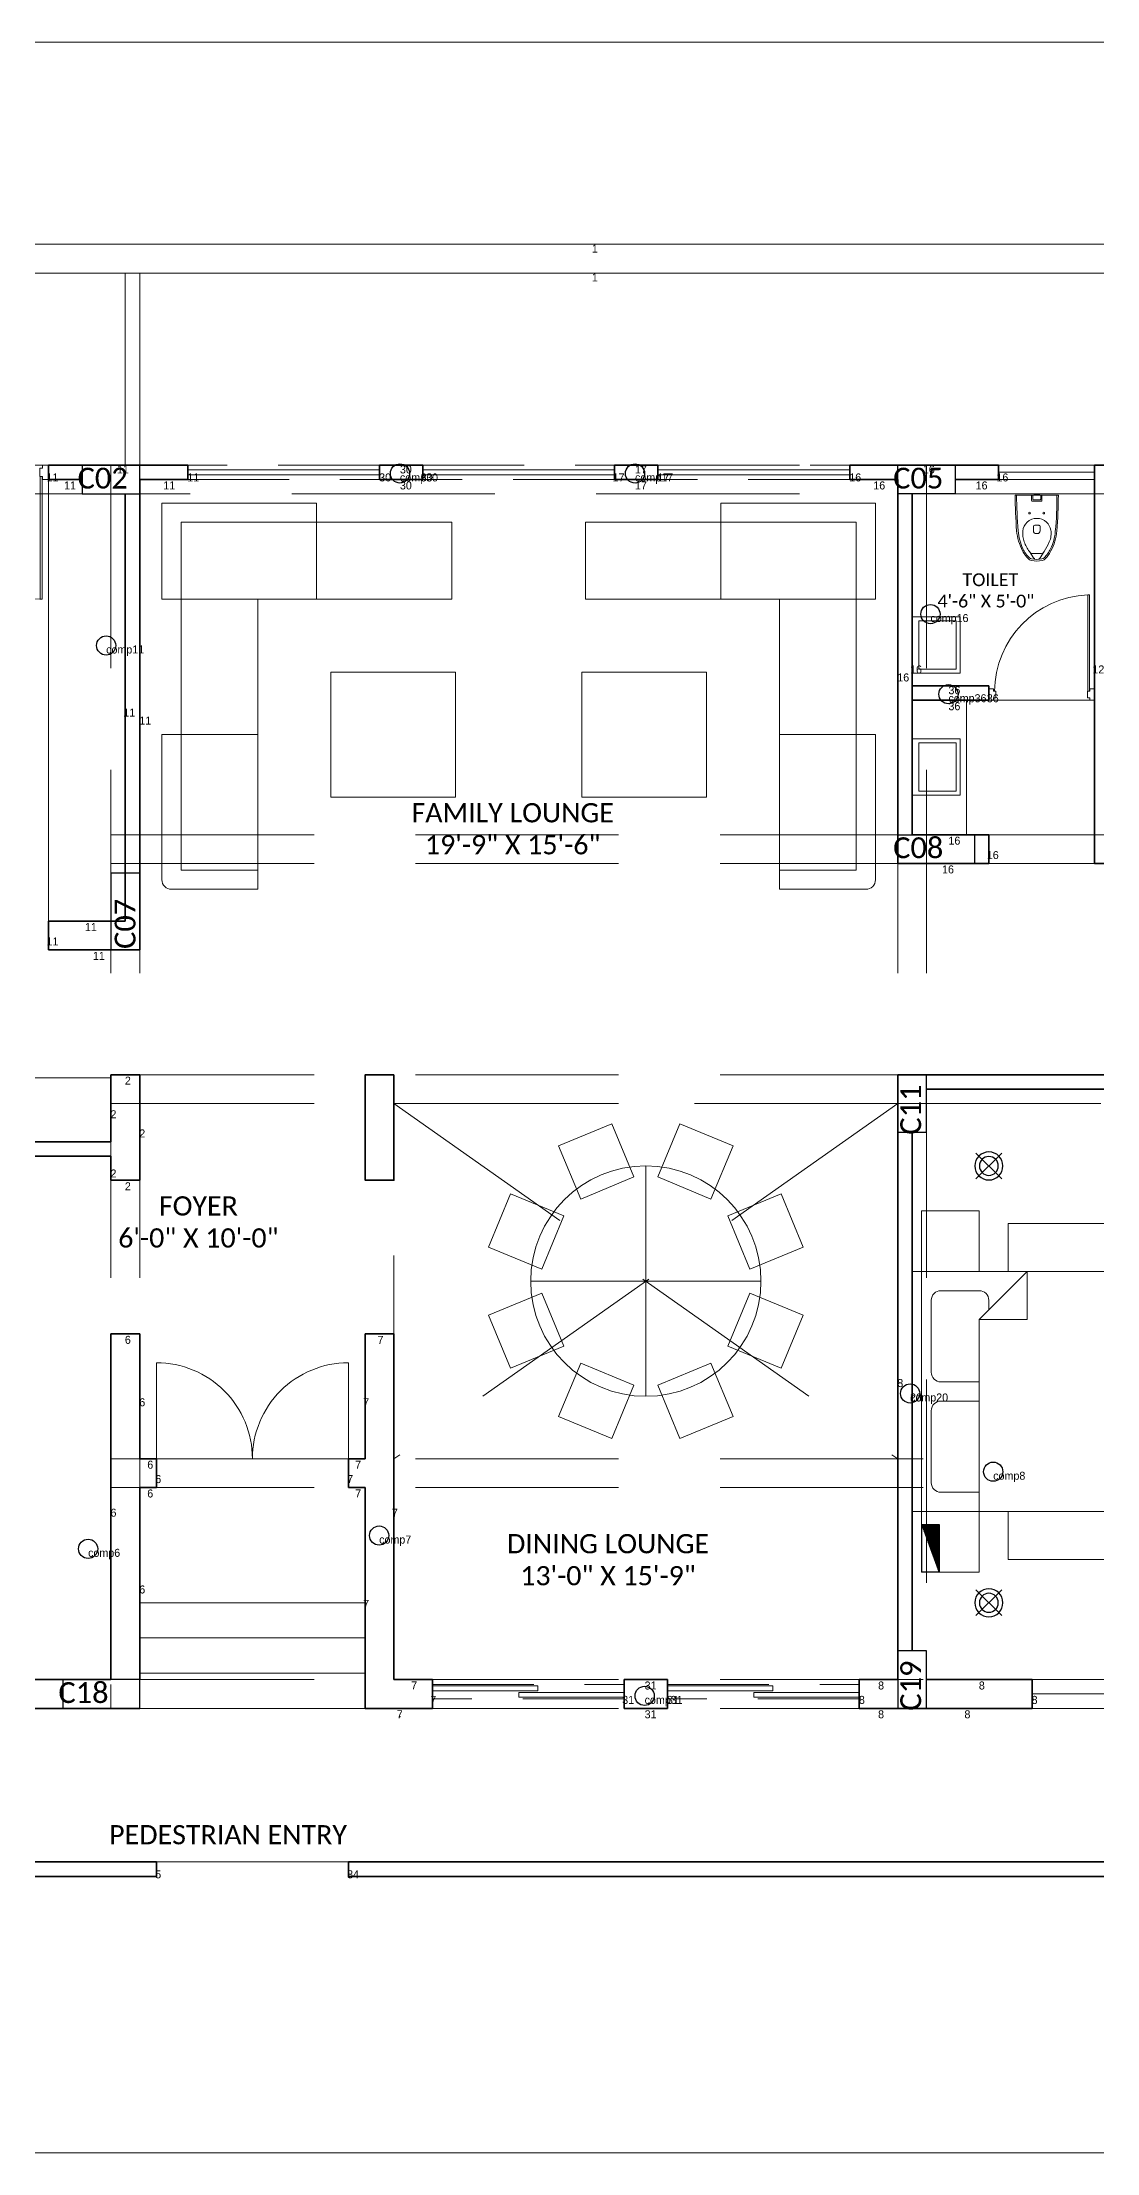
# Model space of a CAD drawing. Header units: inches. Extents: x -315739 to 316877, y 0 to 6478.
# Drawn here: x 315184 to 315513, y 5819 to 6478 of the extents above; entities that cross this region are included whole.
import ezdxf

# ---------------------------------------------------------------- set-up
doc = ezdxf.new("R2010")
doc.units = ezdxf.units.IN
doc.header["$LTSCALE"] = 5
doc.header["$MEASUREMENT"] = 0
doc.linetypes.add('DASHED', pattern=[19.05, 12.7, -6.35])
doc.linetypes.add('DASHED2', pattern=[9.525, 6.35, -3.175])
doc.layers.get('0').update_dxf_attribs({"lineweight": 0})
for name, color, linetype, lineweight in [('ANGLE SUPPORT', 7, 'Continuous', 30), ('AUTO', 252, 'Continuous', 5), ('BEAM', 1, 'DASHED', 9), ('COLUMN912', 7, 'Continuous', 30), ('DOOR', 7, 'Continuous', 9), ('ELCCTRICAL', 8, 'Continuous', 9), ('FUR', 32, 'Continuous', 18), ('furniture', 44, 'Continuous', 5), ('light', 5, 'Continuous', 15), ('POWER CONDUIT', 30, 'Continuous', 30), ('PP-OUTER', 1, 'Continuous', 20), ('PP-ROOM1', 1, 'Continuous', 20), ('PP-ROOM2', 1, 'Continuous', 20), ('Sanitary Fix', 122, 'Continuous', 13), ('SH-Ele-Ceiling Light', 4, 'Continuous', 20), ('STAIR', 6, 'Continuous', 9), ('TC', 7, 'Continuous', 5), ('TEXT', 7, 'Continuous', 15), ('WALL', 7, 'Continuous', 35), ('WINDOW', 1, 'Continuous', 20)]:
    doc.layers.add(name, color=color, linetype=linetype, lineweight=lineweight)
doc.layers.add('COLUMN H', color=253, linetype='Continuous', lineweight=5, true_color=0xb0b0b0)
doc.layers.add('comp_debug_text', color=7, linetype='Continuous')
doc.styles.add('calibri', font='calibri')

# ---------------------------------------------------------------- blocks, each defined once
blk = doc.blocks.new('A$C04F40293')
at = {"layer": 'DOOR', "color": 0, "lineweight": 9}
for p, q in [((39.33, 3.58), (39.33, 41.92)), ((39.33, 41.92), (40.02, 41.92)), ((40.02, 3.58), (40.02, 41.92)), ((0, 0), (42, 0))]:
    blk.add_line(p, q, dxfattribs=at)
at = {"layer": 'DOOR', "color": 0}
for p, q in [((1.85, 4.5), (0, 4.5)), ((0, 0), (0, 4.5)), ((1.85, 3.58), (1.85, 4.5)), ((2.77, 3.58), (1.85, 3.58)), ((1.85, 0), (1.85, 0.92)), ((1.85, 0.92), (2.77, 0.92)), ((2.77, 0.92), (2.77, 3.58)), ((39.23, 0.92), (39.23, 3.58)), ((39.23, 3.58), (40.15, 3.58)), ((40.15, 0.92), (39.23, 0.92)), ((40.15, 3.58), (40.15, 4.5)), ((40.15, 4.5), (42, 4.5)), ((40.15, 0), (40.15, 0.92)), ((42, 4.5), (42, 0)), ((0, 0), (1.85, 0)), ((42, 0), (40.15, 0))]:
    blk.add_line(p, q, dxfattribs=at)
at = {"layer": 'DOOR', "color": 0, "lineweight": 9}
blk.add_arc((40.91, 3.35), 38.6, 92.34833, 179.66225, dxfattribs=at)
blk = doc.blocks.new('W.C.RR')
at = {"layer": 'Sanitary Fix', "lineweight": 15}
for p, q in [((-406.56, -27.56), (-408.19, -30)), ((-407, -29.28), (-403.53, -29.28)), ((-402.4, -30), (-404.01, -27.56)), ((-406.62, -38.11), (-406.62, -39.68)), ((-406.06, -40.24), (-404.55, -40.24)), ((-405.13, -36.98), (-405.51, -36.98)), ((-403.99, -39.67), (-403.99, -38.11)), ((-413.69, -51.96), (-396.94, -51.96)), ((-407.3, -51.96), (-407.3, -49.83)), ((-407.03, -49.57), (-403.59, -49.57)), ((-406.86, -51.96), (-406.86, -50.37)), ((-406.56, -50.1), (-404.04, -50.1)), ((-406.46, -51.96), (-406.46, -52.03)), ((-406.46, -52.03), (-404.11, -52.03)), ((-406.12, -52.03), (-406.12, -52.4)), ((-406.12, -52.4), (-404.48, -52.4)), ((-405.79, -52.03), (-405.79, -51.96)), ((-404.79, -52.03), (-404.79, -51.96)), ((-404.48, -52.4), (-404.48, -52.03)), ((-404.11, -52.03), (-404.11, -51.96)), ((-403.77, -50.43), (-403.77, -51.96)), ((-403.29, -49.89), (-403.29, -51.96))]:
    blk.add_line(p, q, dxfattribs=at)
for centre in [(-408.1, -44.96), (-402.61, -44.96)]:
    blk.add_circle(centre, 0.358, dxfattribs=at)
for centre, radius, start, end in [((-391.07, -40.33), 22.18, 153.13641, 174.11844), ((-392.18, -39.78), 20.45, 154.90763, 175.15347), ((-400.27, -35.98), 12.02, 130.76101, 151.83617), ((-399.63, -36.3), 12.22, 134.40743, 154.89028), ((-391.75, -41.02), 19.8, 146.16008, 158.60113), ((-406.92, -29.12), 2, 102.49776, 129.05967), ((-407.19, -27.87), 1.36, 100.33319, 132.81609), ((-407, -30.42), 1.14, 90, 145.75363), ((-405.33, -37.38), 11.04, 79.00236, 100.99764), ((-405.33, -39.27), 12.27, 80.48406, 99.51594), ((-405.97, -28.04), 0.757, 100.9251, 141.02359), ((-404.51, -27.89), 0.599, 33.35535, 84.69596), ((-403.53, -30.32), 1.04, 30.90185, 90), ((-403.48, -28.53), 1.38, 44.49518, 82.35553), ((-403.51, -28.23), 1.72, 53.39835, 80.18711), ((-410.79, -36.19), 11.96, 25.15303, 46.16144), ((-410.07, -35.55), 11.54, 27.30451, 48.90875), ((-469.36, -66.89), 76.45, 25.70048, 28.85596), ((-416.53, -39.23), 18.46, 4.35851, 26.0983), ((-416.84, -39.45), 19.36, 4.14834, 28.38871), ((-221.7, -52.58), 191.99, 175.65952, 179.81286), ((-206.24, -54.32), 206.96, 175.49184, 179.34538), ((-401.94, -37.02), 8.85, 158.60113, 185.83818), ((-404.79, -37.32), 5.99, 185.83818, 224.17724), ((-405.51, -38.09), 1.11, 90, 180.58569), ((-406.06, -39.68), 0.56, 180, 270.53501), ((-405.12, -38.11), 1.13, 0, 90.5296), ((-404.55, -39.68), 0.56, 270, 0.58295), ((-405.95, -37.18), 6.18, 315.82276, 348.905), ((-407.14, -36.95), 7.4, 348.905, 25.70048), ((-538.26, -51.43), 140.79, 359.78542, 5.54502), ((-554.28, -51.81), 157.34, 359.94453, 5.01378), ((-405.3, -37.15), 5.76, 228.88912, 311.11088), ((-407.03, -49.83), 0.267, 90.024, 180), ((-406.59, -50.37), 0.269, 83.99829, 180), ((-404.04, -50.37), 0.273, 348.55529, 90), ((-403.59, -49.86), 0.298, 354.52345, 90)]:
    blk.add_arc(centre, radius, start, end, dxfattribs=at)
blk = doc.blocks.new('j')
at = {"layer": 'Sanitary Fix', "xscale": 0.8438057731173103, "yscale": 0.8438057731173103, "rotation": 180}
blk.add_blockref('W.C.RR', (13938.89, 1941.96), dxfattribs=at)
blk = doc.blocks.new('sdfs')
at = {"layer": 'furniture'}
for p, q in [((270934.86, -13070.01), (270934.86, -13145.01)), ((271009.86, -13070.01), (270934.86, -13070.01)), ((271009.86, -13070.01), (271009.86, -13145.01)), ((270934.86, -13073.01), (270915.86, -13073.01)), ((270915.86, -13073.01), (270915.86, -13091.01)), ((270934.86, -13073.01), (270934.86, -13091.01)), ((271009.86, -13073.01), (270934.86, -13073.01)), ((270966.36, -13076.01), (270943.86, -13076.01)), ((271000.86, -13076.01), (270978.36, -13076.01)), ((271009.86, -13073.01), (271028.86, -13073.01)), ((271009.86, -13073.01), (271009.86, -13091.01)), ((271028.86, -13073.01), (271028.86, -13091.01)), ((270940.86, -13079.01), (270940.86, -13091.01)), ((270969.36, -13079.01), (270969.36, -13091.01)), ((270975.36, -13079.01), (270975.36, -13091.01)), ((271003.86, -13079.01), (271003.86, -13091.01)), ((270934.86, -13091.01), (270915.86, -13091.01)), ((270994.86, -13091.01), (270934.86, -13091.01)), ((270994.86, -13091.01), (271009.86, -13106.01)), ((270994.86, -13106.01), (270994.86, -13091.01)), ((271009.86, -13091.01), (271028.86, -13091.01)), ((271000.86, -13094.01), (270997.86, -13094.01)), ((270919.86, -13100.01), (270919.86, -13165.3)), ((270934.86, -13100.01), (270919.86, -13100.01)), ((271024.86, -13100.01), (271009.86, -13100.01)), ((271024.86, -13100.01), (271024.86, -13165.3)), ((271009.86, -13106.01), (270994.86, -13106.01)), ((271003.86, -13151.01), (270940.86, -13151.01)), ((271024.86, -13165.3), (270919.86, -13165.3))]:
    blk.add_line(p, q, dxfattribs=at)
for centre, radius, start, end in [((270943.86, -13079.01), 3, 90, 180), ((270966.36, -13079.01), 3, 0, 90), ((270978.36, -13079.01), 3, 90, 180), ((271000.86, -13079.01), 3, 0, 90), ((271000.86, -13091.01), 3, 270, 0), ((270940.86, -13145.01), 6, 180, 270), ((271003.86, -13145.01), 6, 270, 0)]:
    blk.add_arc(centre, radius, start, end, dxfattribs=at)
blk = doc.blocks.new('*X45')
at = {"color": 0}
for p, q in [((113.6, 341.5), (113.7, 341.6)), ((113.7, 341.4), (114.3, 342)), ((113.8, 341.4), (114.3, 341.8)), ((113.9, 341.3), (114.3, 341.7)), ((114, 341.2), (114.3, 341.5)), ((114.1, 341.1), (114.3, 341.3)), ((114.2, 341), (114.3, 341.1)), ((114.3, 340.9), (114.3, 340.9))]:
    blk.add_line(p, q, dxfattribs=at)
blk = doc.blocks.new('YTYTY')
at = {"layer": 'ANGLE SUPPORT'}
for p, q in [((6071, 111598), (6072, 111599)), ((6071, 111597), (6071, 111598)), ((6072, 111606), (6074, 111608)), ((6072, 111599), (6072, 111606)), ((6086, 111599), (6072, 111599)), ((6085, 111608), (6074, 111608)), ((6075, 111619), (6077, 111621)), ((6075, 111619), (6075, 111608)), ((6076, 111572), (6076, 111582)), ((6081, 111621), (6077, 111621)), ((6077, 111599), (6077, 111605)), ((6083, 111619), (6081, 111621)), ((6081, 111605), (6081, 111599)), ((6083, 111619), (6083, 111608)), ((6083, 111572), (6083, 111582)), ((6086, 111606), (6085, 111608)), ((6086, 111599), (6086, 111606)), ((6087, 111598), (6086, 111599)), ((6087, 111597), (6087, 111598)), ((6099, 111606), (6101, 111608)), ((6099, 111599), (6099, 111606)), ((6099, 111599), (6114, 111599)), ((6099, 111598), (6099, 111599)), ((6099, 111597), (6099, 111598)), ((6101, 111608), (6112, 111608)), ((6103, 111619), (6104, 111621)), ((6103, 111619), (6103, 111608)), ((6103, 111572), (6103, 111582)), ((6104, 111621), (6109, 111621)), ((6104, 111605), (6104, 111599)), ((6110, 111619), (6109, 111621)), ((6109, 111599), (6109, 111605)), ((6110, 111619), (6110, 111608)), ((6110, 111572), (6110, 111582)), ((6114, 111606), (6112, 111608)), ((6114, 111599), (6114, 111606)), ((6114, 111598), (6114, 111599)), ((6114, 111597), (6114, 111598))]:
    blk.add_line(p, q, dxfattribs=at)
for centre, radius, start, end in [((6080, 111620), 5.88, 217.8259, 256.7878), ((6079, 111619), 7.46, 237.8401, 259.057), ((6072, 111603), 5.36, 15.7923, 59.2561), ((6080, 111623), 5.9, 216.9055, 256.8201), ((6086, 111565), 14.4, 100.4454, 134.0721), ((6086, 111560), 14.4, 100.4454, 134.0721), ((6093, 111572), 17.3, 180, 0), ((6082, 111604), 4.59, 125.4061, 172.7073), ((6081, 111622), 3.08, 204.835, 250.1048), ((6071, 111604), 10.9, 21.2252, 49.0426), ((6082, 111628), 7.46, 248.1121, 259.057), ((6071, 111605), 14, 32.862, 55.7036), ((6071, 111602), 13.9, 30.4056, 55.5622), ((6076, 111603), 5.36, 15.7923, 59.5399), ((6072, 111605), 15.8, 45.5118, 58.8099), ((6073, 111607), 15.8, 49.0723, 58.8099), ((6087, 111603), 5.36, 120.7439, 164.2077), ((6093, 111572), 9.9, 180, 0), ((6099, 111603), 5.36, 15.7923, 59.2561), ((6113, 111607), 15.8, 121.1901, 130.9277), ((6114, 111605), 15.8, 121.1901, 134.4882), ((6115, 111605), 14, 124.2964, 147.138), ((6115, 111602), 13.9, 124.4378, 149.5944), ((6100, 111565), 14.4, 45.9279, 79.5546), ((6100, 111560), 14.4, 45.9279, 79.5546), ((6109, 111603), 5.36, 120.4601, 164.2077), ((6104, 111628), 7.46, 280.943, 291.8879), ((6115, 111604), 10.9, 130.9574, 158.7748), ((6105, 111622), 3.08, 289.8952, 335.165), ((6105, 111623), 5.9, 283.1799, 323.0945), ((6106, 111620), 5.88, 283.2122, 322.1741), ((6104, 111604), 4.59, 7.2927, 54.5939), ((6106, 111619), 7.46, 280.943, 302.1599), ((6114, 111603), 5.36, 120.7439, 164.2077)]:
    blk.add_arc(centre, radius, start, end, dxfattribs=at)
at = {"layer": 'ANGLE SUPPORT', "xscale": 3.841952967066176, "yscale": 3.841952967066176, "rotation": 90}
for p in [(-4797, 111169), (-4792, 111169), (7389, 111169), (7393, 111169)]:
    blk.add_blockref('*X45', p, dxfattribs=at)
blk = doc.blocks.new('ghfhghfg')
at = {"layer": 'light', "color": 174, "lineweight": 30}
for p, q in [((44167637, -197509), (44167637, -197223)), ((44167780, -197366), (44167494, -197366))]:
    blk.add_line(p, q, dxfattribs=at)
blk.add_circle((44167637, -197366), 110, dxfattribs=at)
at = {"layer": 'light', "color": 4, "lineweight": 30}
blk.add_circle((44167637, -197366), 74.1, dxfattribs=at)
blk = doc.blocks.new('fghfghgf')
at = {"layer": 'POWER CONDUIT'}
h = blk.add_hatch(dxfattribs=at)
h.set_pattern_fill('ANSI31', color=256, style=0)
h.paths.add_polyline_path([(61179.29, 10841.25), (61179.29, 10834.48), (61197.68, 10841.25)])
blk.add_line((61179.29, 10834.48), (61197.68, 10841.25), dxfattribs=at)
blk.add_lwpolyline([(61179.29, 10841.25), (61197.68, 10841.25), (61197.68, 10834.48), (61179.29, 10834.48)], close=True, dxfattribs=at)
blk = doc.blocks.new('window')
at = {"layer": 'WINDOW', "linetype": 'Continuous'}
for p, q in [((315556.13, 5966.61), (315493.13, 5966.61)), ((315493.13, 5957.61), (315556.13, 5957.61))]:
    blk.add_line(p, q, dxfattribs=at)
blk.add_lwpolyline([(315493.13, 5962.11), (315556.13, 5962.11)], dxfattribs=at)

msp = doc.modelspace()

# ---------------------------------------------------------------- hatches: boundary and pattern name
at = {"layer": 'COLUMN H'}
h = msp.add_hatch(dxfattribs=at)
h.set_pattern_fill('AR-CONC', color=256, scale=0.25, style=0)
h.set_pattern_definition([])
h.paths.add_polyline_path([(315196.13, 6346.11), (315196.13, 6337.11), (315214.13, 6337.11), (315214.13, 6346.11)], flags=0)
h = msp.add_hatch(dxfattribs=at)
h.set_pattern_fill('AR-CONC', color=256, scale=0.25, style=0)
h.set_pattern_definition([])
h.paths.add_polyline_path([(315451.13, 6337.11), (315451.13, 6346.11), (315469.13, 6346.11), (315469.13, 6337.11)], flags=0)
h = msp.add_hatch(dxfattribs=at)
h.set_pattern_fill('AR-CONC', color=256, scale=0.25, style=0)
h.set_pattern_definition([])
h.paths.add_polyline_path([(315451.13, 6221.61), (315451.13, 6230.61), (315475.13, 6230.61), (315475.13, 6221.61)], flags=0)
h = msp.add_hatch(dxfattribs=at)
h.set_pattern_fill('AR-CONC', color=256, scale=0.25, style=0)
h.set_pattern_definition([])
h.paths.add_polyline_path([(315214.13, 6218.61), (315205.13, 6218.61), (315205.13, 6194.61), (315214.13, 6194.61)], flags=0)
h = msp.add_hatch(dxfattribs=at)
h.set_pattern_fill('AR-CONC', color=256, scale=0.25, style=0)
h.set_pattern_definition([])
h.paths.add_polyline_path([(315451.13, 6137.61), (315460.13, 6137.61), (315460.13, 6155.61), (315451.13, 6155.61)], flags=0)
h = msp.add_hatch(dxfattribs=at)
h.set_pattern_fill('AR-CONC', color=256, scale=0.25, style=0)
h.set_pattern_definition([])
h.paths.add_polyline_path([(315451.13, 5957.61), (315460.13, 5957.61), (315460.13, 5975.61), (315451.13, 5975.61)], flags=0)
h = msp.add_hatch(dxfattribs=at)
h.set_pattern_fill('AR-CONC', color=256, scale=0.25, style=0)
h.set_pattern_definition([])
h.paths.add_polyline_path([(315190.13, 5966.61), (315190.13, 5957.61), (315214.13, 5957.61), (315214.13, 5966.61)], flags=0)

# ---------------------------------------------------------------- linework, layer by layer
for p, q in [((315209.63, 6346.11), (315209.63, 6406.11)), ((315214.13, 6346.11), (315214.13, 6406.11)), ((315219.38, 5909.61), (315279.38, 5909.61))]:
    msp.add_line(p, q)
for points in [[(315219.38, 6035.61), (315249.38, 6035.61, 0.414214), (315219.38, 6065.61)], [(315279.38, 6035.61), (315249.38, 6035.61, -0.414214), (315279.38, 6065.61)]]:
    msp.add_lwpolyline(points, format="xyb", close=True)
at = {"layer": 'AUTO', "linetype": 'DASHED'}
for p, q in [((315293.63, 6035.61), (315293.63, 6146.61)), ((315451.13, 6146.61), (315293.63, 6146.61)), ((315293.63, 6146.61), (315451.13, 6035.61)), ((315451.13, 6146.61), (315293.63, 6035.61))]:
    msp.add_line(p, q, dxfattribs=at)
at = {"layer": 'BEAM'}
for p, q in [((315706.15, 6346.11), (315014.63, 6346.11)), ((315205.13, 6346.11), (315205.13, 5957.61)), ((315214.13, 6346.11), (315214.13, 5957.61)), ((315451.13, 6346.11), (315451.13, 5957.61)), ((315460.13, 6346.11), (315460.13, 5957.61)), ((315706.15, 6337.11), (315014.63, 6337.11)), ((315205.13, 6230.61), (315451.13, 6230.61)), ((315896.63, 6230.61), (315451.13, 6230.61)), ((315205.13, 6221.61), (315451.13, 6221.61)), ((315896.63, 6221.61), (315451.13, 6221.61)), ((315014.63, 6203.61), (315209.63, 6203.61)), ((315014.63, 6194.61), (315209.63, 6194.61)), ((315205.13, 6155.61), (315460.13, 6155.61)), ((315451.13, 6155.61), (315907.63, 6155.61)), ((315205.13, 6146.61), (315460.13, 6146.61)), ((315451.13, 6146.61), (315907.63, 6146.61)), ((315205.13, 6035.61), (315460.13, 6035.61)), ((315205.13, 6026.61), (315460.13, 6026.61)), ((315014.63, 5966.61), (315907.63, 5966.61)), ((315014.63, 5957.61), (315907.63, 5957.61))]:
    msp.add_line(p, q, dxfattribs=at)
at = {"layer": 'COLUMN912', "color": 7}
for points in [[(315196.13, 6346.11), (315196.13, 6337.11), (315214.13, 6337.11), (315214.13, 6346.11)], [(315451.13, 6337.11), (315451.13, 6346.11), (315469.13, 6346.11), (315469.13, 6337.11)], [(315451.13, 6221.61), (315451.13, 6230.61), (315475.13, 6230.61), (315475.13, 6221.61)], [(315214.13, 6218.61), (315205.13, 6218.61), (315205.13, 6194.61), (315214.13, 6194.61)], [(315451.13, 6137.61), (315460.13, 6137.61), (315460.13, 6155.61), (315451.13, 6155.61)], [(315451.13, 5957.61), (315460.13, 5957.61), (315460.13, 5975.61), (315451.13, 5975.61)], [(315190.13, 5966.61), (315190.13, 5957.61), (315214.13, 5957.61), (315214.13, 5966.61)]]:
    msp.add_lwpolyline(points, close=True, dxfattribs=at)
at = {"layer": 'debug', "color": 5}
for centre in [(315295.5, 6343.5), (315369, 6343.5), (315461.36, 6299.55), (315203.64, 6289.73), (315467, 6274.5), (315455, 6056), (315481, 6031.55), (315198, 6007.45), (315289, 6011.6), (315372, 5961.5)]:
    msp.add_circle(centre, 3, dxfattribs=at)
at = {"layer": 'FUR'}
for p, q in [((315185.63, 6203.61), (315185.63, 6341.61)), ((315269.4, 6334.22), (315221.06, 6334.22)), ((315221.06, 6334.22), (315221.06, 6304.22)), ((315269.4, 6334.22), (315269.4, 6304.22)), ((315395.85, 6334.22), (315395.85, 6304.22)), ((315395.85, 6334.22), (315444.19, 6334.22)), ((315444.19, 6334.22), (315444.19, 6304.22)), ((315227.06, 6328.22), (315227.06, 6219.54)), ((315311.74, 6328.22), (315227.06, 6328.22)), ((315311.74, 6328.22), (315311.74, 6304.22)), ((315353.51, 6328.22), (315438.19, 6328.22)), ((315353.51, 6328.22), (315353.51, 6304.22)), ((315438.19, 6328.22), (315438.19, 6219.54)), ((315241.99, 6304.22), (315221.06, 6304.22)), ((315311.74, 6304.22), (315241.99, 6304.22)), ((315251.06, 6304.22), (315251.06, 6219.54)), ((315353.51, 6304.22), (315423.27, 6304.22)), ((315414.19, 6304.22), (315414.19, 6219.54)), ((315423.27, 6304.22), (315444.19, 6304.22)), ((315221.06, 6261.88), (315221.06, 6216.54)), ((315251.06, 6261.88), (315221.06, 6261.88)), ((315414.19, 6261.88), (315444.19, 6261.88)), ((315444.19, 6261.88), (315444.19, 6216.54)), ((315251.06, 6219.54), (315227.06, 6219.54)), ((315251.06, 6219.54), (315251.06, 6213.54)), ((315414.19, 6219.54), (315438.19, 6219.54)), ((315414.19, 6219.54), (315414.19, 6213.54)), ((315251.06, 6213.54), (315224.06, 6213.54)), ((315414.19, 6213.54), (315441.19, 6213.54)), ((315095.63, 6154.61), (315205.13, 6154.61)), ((315372.38, 6127.11), (315372.38, 6055.11)), ((315336.38, 6091.11), (315408.38, 6091.11))]:
    msp.add_line(p, q, dxfattribs=at)
for points in [[(315312.9, 6242.38), (315312.9, 6281.38), (315273.9, 6281.38), (315273.9, 6242.38)], [(315352.35, 6242.38), (315352.35, 6281.38), (315391.35, 6281.38), (315391.35, 6242.38)], [(315345.12, 6133.4), (315352.01, 6116.77), (315368.64, 6123.66), (315361.75, 6140.29)], [(315399.64, 6133.4), (315392.75, 6116.77), (315376.12, 6123.66), (315383.01, 6140.29)], [(315330.09, 6118.37), (315346.72, 6111.48), (315339.83, 6094.85), (315323.2, 6101.74)], [(315414.67, 6118.37), (315398.04, 6111.48), (315404.92, 6094.85), (315421.55, 6101.74)], [(315330.09, 6063.86), (315346.72, 6070.74), (315339.83, 6087.37), (315323.2, 6080.49)], [(315414.67, 6063.86), (315398.04, 6070.74), (315404.92, 6087.37), (315421.55, 6080.49)], [(315345.12, 6048.83), (315352.01, 6065.46), (315368.64, 6058.57), (315361.75, 6041.94)], [(315399.64, 6048.83), (315392.75, 6065.46), (315376.12, 6058.57), (315383.01, 6041.94)]]:
    msp.add_lwpolyline(points, close=True, dxfattribs=at)
msp.add_circle((315372.38, 6091.11), 36, dxfattribs=at)
for centre, start, end in [((315224.06, 6216.54), 180, 270), ((315441.19, 6216.54), 270, 0)]:
    msp.add_arc(centre, 3, start, end, dxfattribs=at)
at = {"layer": 'PP-OUTER', "ltscale": 10}
msp.add_lwpolyline([(314746.3, 6478.25), (316876.8, 6478.25), (316876.8, 5818.73), (314746.3, 5818.73)], close=True, dxfattribs=at)
at = {"layer": 'PP-ROOM1', "ltscale": 10}
msp.add_lwpolyline([(315646.13, 6151.11), (315460.13, 6151.11), (315460.13, 6137.61), (315455.63, 6137.61), (315455.63, 5975.61), (315460.13, 5975.61), (315460.13, 5966.61), (315646.13, 5966.61)], close=True, dxfattribs=at)
at = {"layer": 'Sanitary Fix'}
for p, q in [((315469.13, 6337.11), (315512.63, 6337.11)), ((315472.63, 6230.61), (315472.63, 6272.61)), ((315479.63, 6230.61), (315512.63, 6230.61))]:
    msp.add_line(p, q, dxfattribs=at)
for points in [[(315455.63, 6281.09), (315470.63, 6281.09), (315470.63, 6298.64), (315455.63, 6298.64)], [(315457.71, 6282.34), (315469.38, 6282.34), (315469.38, 6297.39), (315457.71, 6297.39)], [(315455.63, 6242.99), (315470.63, 6242.99), (315470.63, 6260.54), (315455.63, 6260.54)], [(315457.71, 6244.24), (315469.38, 6244.24), (315469.38, 6259.29), (315457.71, 6259.29)]]:
    msp.add_lwpolyline(points, close=True, dxfattribs=at)
at = {"layer": 'STAIR', "linetype": 'Continuous'}
for p, q in [((315214.13, 5990.61), (315284.63, 5990.61)), ((315214.13, 5979.61), (315284.63, 5979.61)), ((315214.13, 5968.61), (315284.63, 5968.61)), ((315214.13, 5957.61), (315284.63, 5957.61))]:
    msp.add_line(p, q, dxfattribs=at)
at = {"layer": 'WALL', "color": 8, "lineweight": 9}
for p, q in [((315697.15, 6415.11), (315014.63, 6415.11)), ((315697.15, 6406.11), (315014.63, 6406.11))]:
    msp.add_line(p, q, dxfattribs=at)
at = {"layer": 'WALL'}
for p, q in [((315185.63, 6341.61), (315185.63, 6346.11)), ((315229.13, 6346.11), (315185.63, 6346.11)), ((315229.13, 6341.61), (315229.13, 6346.11)), ((315289.13, 6341.61), (315289.13, 6346.11)), ((315302.63, 6346.11), (315289.13, 6346.11)), ((315302.63, 6341.61), (315302.63, 6346.11)), ((315376.13, 6346.11), (315362.63, 6346.11)), ((315362.63, 6341.61), (315362.63, 6346.11)), ((315376.13, 6341.61), (315376.13, 6346.11)), ((315482.63, 6346.11), (315436.13, 6346.11)), ((315436.13, 6341.61), (315436.13, 6346.11)), ((315482.63, 6341.61), (315482.63, 6346.11)), ((315512.63, 6221.61), (315512.63, 6346.11)), ((315517.13, 6346.11), (315512.63, 6346.11)), ((315196.13, 6341.61), (315185.63, 6341.61)), ((315214.13, 6341.61), (315214.13, 6194.61)), ((315229.13, 6341.61), (315214.13, 6341.61)), ((315302.63, 6341.61), (315289.13, 6341.61)), ((315376.13, 6341.61), (315362.63, 6341.61)), ((315451.13, 6341.61), (315436.13, 6341.61)), ((315451.13, 6221.61), (315451.13, 6341.61)), ((315482.63, 6341.61), (315469.13, 6341.61)), ((315209.63, 6203.61), (315209.63, 6337.11)), ((315455.63, 6230.61), (315455.63, 6337.11)), ((315455.63, 6277.11), (315479.63, 6277.11)), ((315455.63, 6272.61), (315479.63, 6272.61)), ((315479.63, 6277.11), (315479.63, 6272.61)), ((315455.63, 6230.61), (315479.63, 6230.61)), ((315479.63, 6221.61), (315479.63, 6230.61)), ((315451.13, 6221.61), (315479.63, 6221.61)), ((315512.63, 6221.61), (315706.15, 6221.61)), ((315209.63, 6203.61), (315185.63, 6203.61)), ((315185.63, 6203.61), (315185.63, 6194.61)), ((315185.63, 6194.61), (315214.13, 6194.61)), ((315205.13, 6155.61), (315205.13, 6134.61)), ((315214.13, 6155.61), (315205.13, 6155.61)), ((315214.13, 6155.61), (315214.13, 6122.61)), ((315451.13, 5966.61), (315451.13, 6155.61)), ((315451.13, 6155.61), (315577.13, 6155.61)), ((315460.13, 6151.11), (315577.13, 6151.11)), ((315023.63, 6134.61), (315205.13, 6134.61)), ((315455.63, 5975.61), (315455.63, 6137.61)), ((315023.63, 6130.11), (315205.13, 6130.11)), ((315205.13, 6130.11), (315205.13, 6122.61)), ((315205.13, 6122.61), (315214.13, 6122.61)), ((315205.13, 6074.61), (315214.13, 6074.61)), ((315205.13, 6074.61), (315205.13, 5966.61)), ((315214.13, 6074.61), (315214.13, 6035.61)), ((315284.63, 6074.61), (315293.63, 6074.61)), ((315214.13, 6035.61), (315219.38, 6035.61)), ((315219.38, 6026.61), (315219.38, 6035.61)), ((315279.38, 6026.61), (315279.38, 6035.61)), ((315279.38, 6035.61), (315284.63, 6035.61)), ((315214.13, 6026.61), (315219.38, 6026.61)), ((315214.13, 6026.61), (315214.13, 5966.61)), ((315279.38, 6026.61), (315284.63, 6026.61)), ((315205.13, 5966.61), (315130.13, 5966.61)), ((315293.63, 5966.61), (315305.63, 5966.61)), ((315305.63, 5957.61), (315305.63, 5966.61)), ((315365.63, 5957.61), (315365.63, 5966.61)), ((315365.63, 5966.61), (315379.13, 5966.61)), ((315379.13, 5957.61), (315379.13, 5966.61)), ((315439.13, 5957.61), (315439.13, 5966.61)), ((315439.13, 5966.61), (315451.13, 5966.61)), ((315493.13, 5966.61), (315460.13, 5966.61)), ((315493.13, 5966.61), (315493.13, 5957.61)), ((315130.13, 5957.61), (315214.13, 5957.61)), ((315284.63, 5957.61), (315305.63, 5957.61)), ((315365.63, 5957.61), (315379.13, 5957.61)), ((315439.13, 5957.61), (315451.13, 5957.61)), ((315451.13, 5957.61), (315493.13, 5957.61)), ((315014.63, 5909.61), (315219.38, 5909.61)), ((315219.38, 5905.11), (315219.38, 5909.61)), ((315279.38, 5905.11), (315279.38, 5909.61)), ((315279.38, 5909.61), (315912.88, 5909.61)), ((315014.63, 5905.11), (315219.38, 5905.11)), ((315279.38, 5905.11), (315912.88, 5905.11))]:
    msp.add_line(p, q, dxfattribs=at)
at = {"layer": 'WALL', "color": 7}
for p, q in [((315284.63, 6074.61), (315284.63, 6035.61)), ((315293.63, 6074.61), (315293.63, 5966.61)), ((315284.63, 6026.61), (315284.63, 5957.61))]:
    msp.add_line(p, q, dxfattribs=at)
at = {"layer": 'WALL'}
msp.add_lwpolyline([(315293.63, 6155.61), (315284.63, 6155.61), (315284.63, 6122.61), (315293.63, 6122.61)], close=True, dxfattribs=at)
at = {"layer": 'WINDOW', "linetype": 'DASHED2'}
for p, q in [((315289.13, 6346.11), (315229.13, 6346.11)), ((315302.63, 6346.11), (315362.63, 6346.11)), ((315376.13, 6346.11), (315436.13, 6346.11)), ((315229.13, 6341.61), (315289.13, 6341.61)), ((315362.63, 6341.61), (315302.63, 6341.61)), ((315436.13, 6341.61), (315376.13, 6341.61)), ((315305.63, 5965.11), (315365.63, 5965.11)), ((315379.13, 5965.11), (315439.13, 5965.11)), ((315365.63, 5960.61), (315305.63, 5960.61)), ((315439.13, 5960.61), (315379.13, 5960.61))]:
    msp.add_line(p, q, dxfattribs=at)
at = {"layer": 'WINDOW', "linetype": 'Continuous'}
for p, q in [((315512.63, 6346.11), (315482.63, 6346.11)), ((315512.63, 6341.61), (315482.63, 6341.61))]:
    msp.add_line(p, q, dxfattribs=at)
for points in [[(315289.13, 6343.11), (315229.13, 6343.11), (315229.13, 6344.61), (315289.13, 6344.61)], [(315362.63, 6343.11), (315302.63, 6343.11), (315302.63, 6344.61), (315362.63, 6344.61)], [(315436.13, 6343.11), (315376.13, 6343.11), (315376.13, 6344.61), (315436.13, 6344.61)], [(315305.63, 5964.61), (315338.63, 5964.61), (315338.63, 5963.11), (315305.63, 5963.11)], [(315332.63, 5961.11), (315365.63, 5961.11), (315365.63, 5962.61), (315332.63, 5962.61)], [(315379.13, 5964.61), (315412.13, 5964.61), (315412.13, 5963.11), (315379.13, 5963.11)], [(315406.13, 5961.11), (315439.13, 5961.11), (315439.13, 5962.61), (315406.13, 5962.61)]]:
    msp.add_lwpolyline(points, close=True, dxfattribs=at)
at = {"layer": 'WINDOW', "linetype": 'DASHED'}
msp.add_lwpolyline([(315482.63, 6343.86), (315512.63, 6343.86)], dxfattribs=at)

# ---------------------------------------------------------------- block references
at = {"layer": 'ANGLE SUPPORT', "lineweight": 30, "xscale": -0.0363635679405495, "yscale": 0.0363635679405495, "rotation": 179.9999999999998}
msp.add_blockref('YTYTY', (315362.62, 10407.11), dxfattribs=at)
msp.add_blockref('YTYTY', (315362.62, 10407.11), dxfattribs=at)
at = {"layer": 'ANGLE SUPPORT', "lineweight": 30, "xscale": 0.0363635679405495, "yscale": 0.0363635679405495}
msp.add_blockref('YTYTY', (315517.49, 1896.55), dxfattribs=at)
msp.add_blockref('YTYTY', (315517.49, 1896.55), dxfattribs=at)
at = {"layer": 'DOOR', "color": 7, "xscale": -1, "rotation": 180}
msp.add_blockref('A$C04F40293', (315143.63, 6346.11), dxfattribs=at)
at = {"layer": 'DOOR', "color": 7, "xscale": 0.7857146202308628, "yscale": 0.7857146202308628}
msp.add_blockref('A$C04F40293', (315479.63, 6272.61), dxfattribs=at)
at = {"layer": 'ELCCTRICAL', "xscale": 0.8103763434628491, "yscale": 0.8103763434628491, "zscale": 0.8103763434628491, "rotation": 270}
msp.add_blockref('fghfghgf', (306678.62, 55593.27), dxfattribs=at)
at = {"layer": 'FUR', "rotation": 90}
msp.add_blockref('sdfs', (302385.61, -264915.74), dxfattribs=at)
at = {"layer": 'PP-ROOM2', "ltscale": 10}
msp.add_blockref('window', (0, 0), dxfattribs=at)
at = {"layer": 'Sanitary Fix', "xscale": -0.9545454545456543, "yscale": 0.9545454545456543}
msp.add_blockref('j', (329126.38, 4441.21), dxfattribs=at)
at = {"layer": 'SH-Ele-Ceiling Light', "lineweight": 20, "xscale": -0.0398524304458823, "yscale": 0.0398524304458824, "zscale": 0.0398524304458824, "rotation": 314.9984791629662}
for p in [(1565649.15, -1232984.97), (1565649.15, -1233121.47)]:
    msp.add_blockref('ghfhghfg', p, dxfattribs=at)

# ---------------------------------------------------------------- texts
at = {"layer": 'comp_debug_text', "char_height": 2.5, "attachment_point": 1}
for s, insert in [('1', (315355.5, 6415)), ('1', (315355.5, 6406)), ('11', (315207, 6346)), ('30', (315295.5, 6346)), ('17', (315369, 6346)), ('16', (315459, 6346)), ('11', (315185, 6343.5)), ('11', (315190.5, 6341)), ('11', (315221.5, 6341)), ('11', (315229, 6343.5)), ('30', (315289, 6343.5)), ('30', (315295.5, 6341)), ('30', (315302, 6343.5)), ('17', (315362, 6343.5)), ('17', (315369, 6341)), ('17', (315376, 6343.5)), ('16', (315436, 6343.5)), ('16', (315443.5, 6341)), ('16', (315475.5, 6341)), ('16', (315482, 6343.5)), ('16', (315451, 6281)), ('16', (315455, 6283.5)), ('12', (315512, 6283.5)), ('36', (315467, 6277)), ('36', (315467, 6272)), ('36', (315479, 6274.5)), ('11', (315209, 6270)), ('11', (315214, 6267.5)), ('16', (315467, 6230)), ('16', (315465, 6221)), ('16', (315479, 6225.5)), ('11', (315197, 6203)), ('11', (315185, 6198.5)), ('11', (315199.5, 6194)), ('2', (315209.5, 6155)), ('2', (315205, 6144.5)), ('2', (315214, 6138.5)), ('2', (315205, 6126)), ('2', (315209.5, 6122)), ('6', (315209.5, 6074)), ('7', (315288.5, 6074)), ('6', (315214, 6054.5)), ('7', (315284, 6054.5)), ('8', (315451, 6060.5)), ('20', (315455, 6056)), ('6', (315216.5, 6035)), ('7', (315281.5, 6035)), ('6', (315219, 6030.5)), ('7', (315279, 6030.5)), ('6', (315216.5, 6026)), ('7', (315281.5, 6026)), ('6', (315205, 6020)), ('7', (315293, 6020)), ('6', (315214, 5996)), ('7', (315284, 5991.5)), ('7', (315299, 5966)), ('31', (315372, 5966)), ('8', (315445, 5966)), ('8', (315476.5, 5966)), ('7', (315294.5, 5957)), ('7', (315305, 5961.5)), ('31', (315365, 5961.5)), ('31', (315372, 5957)), ('31', (315379, 5961.5)), ('8', (315439, 5961.5)), ('8', (315445, 5957)), ('8', (315472, 5957)), ('8', (315493, 5961.5)), ('5', (315219, 5907)), ('34', (315279, 5907))]:
    msp.add_mtext(s, dxfattribs=dict(at, insert=insert))
at = {"layer": 'debug', "char_height": 2.5, "attachment_point": 1}
for s, insert in [('comp30', (315295.5, 6343.5)), ('comp17', (315369, 6343.5)), ('comp16', (315461.36, 6299.55)), ('comp11', (315203.64, 6289.73)), ('comp36', (315467, 6274.5)), ('comp20', (315455, 6056)), ('comp8', (315481, 6031.55)), ('comp7', (315289, 6011.6)), ('comp6', (315198, 6007.45)), ('comp31', (315372, 5961.5))]:
    msp.add_mtext(s, dxfattribs=dict(at, insert=insert))
at = {"layer": 'TC', "char_height": 6.5, "attachment_point": 1, "style": 'calibri'}
for s, insert, width in [(' C02', (315194.72, 6345.28), 13), (' C05', (315449.72, 6345.28), 13), (' C08', (315449.72, 6229.78), 13), (' C18', (315188.72, 5965.78), 11.5556)]:
    msp.add_mtext(s, dxfattribs=dict(at, insert=insert, width=width))
at = {"layer": 'TC', "char_height": 6.5, "attachment_point": 1, "rotation": 90, "style": 'calibri'}
for s, insert, width in [(' C07', (315206.31, 6194.91), 13), (' C11', (315451.94, 6136.87), 10.1111), (' C19', (315451.94, 5956.87), 11.5556)]:
    msp.add_mtext(s, dxfattribs=dict(at, insert=insert, width=width))
at = {"layer": 'TEXT', "color": 0, "lineweight": 5, "attachment_point": 1, "style": 'calibri'}
for s, insert, char_height, width in [('\\pxqc;  TOILET\\P4\'-6" X 5\'-0"', (315458.92, 6312.28), 4, 39.5556), ('\\pxqc;FAMILY LOUNGE\\P19\'-9" X 15\'-6"', (315287.01, 6240.47), 6, 87.5), ('\\pxqc;FOYER\\P6\'-0" X 10\'-0"', (315203.32, 6117.61), 6, 58.3333), ('\\pxqc;DINING LOUNGE\\P13\'-0" X 15\'-9"', (315318.8, 6012.06), 6, 83.5), ('PEDESTRIAN ENTRY', (315204.57, 5921.12), 6, 78.5)]:
    msp.add_mtext(s, dxfattribs=dict(at, insert=insert, char_height=char_height, width=width))

doc.saveas('drawing.dxf')
